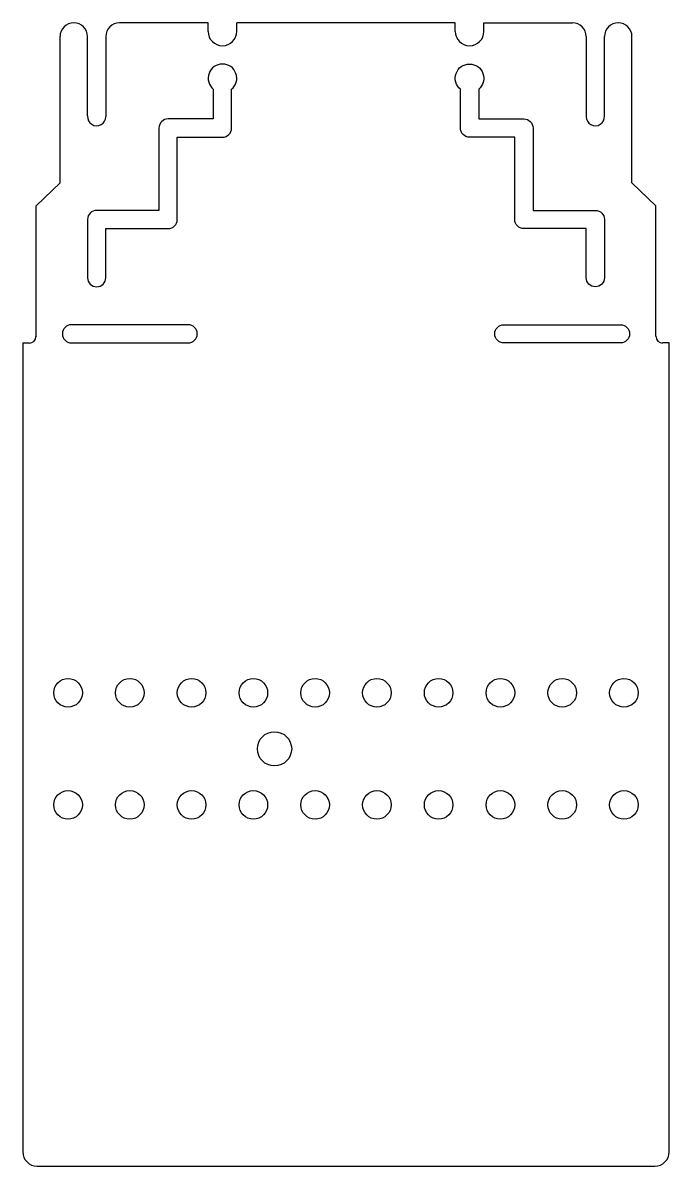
# Model space of a CAD drawing. Header units: millimetres. Extents: x 0 to 56, y 0 to 100.
import ezdxf

# ---------------------------------------------------------------- set-up
doc = ezdxf.new("R2010")
doc.units = ezdxf.units.MM
doc.layers.get('0').update_dxf_attribs({"linetype": 'CONTINUOUS'})

msp = doc.modelspace()

# ---------------------------------------------------------------- linework, layer by layer
for p, q in [((16.2, 100), (8.45, 100)), ((16.2, 99.25), (16.2, 100)), ((18.7, 99.25), (18.7, 100)), ((37.8, 100), (18.7, 100)), ((37.8, 99.25), (37.8, 100)), ((40.3, 99.25), (40.3, 100)), ((40.3, 100), (48.05, 100)), ((3.25, 86), (3.25, 98.8)), ((5.65, 91.86), (5.65, 98.8)), ((7.25, 98.8), (7.25, 91.8)), ((49.25, 98.8), (49.25, 91.8)), ((50.85, 91.86), (50.85, 98.8)), ((53.25, 86), (53.25, 98.8)), ((1.15, 84), (3.25, 86)), ((53.25, 86), (55.35, 84)), ((1.15, 72.61), (1.15, 84)), ((55.35, 72.61), (55.35, 84)), ((1.15, 72.61), (1.15, 72.57)), ((55.35, 72.57), (55.35, 72.61)), ((0, 72), (0, 1.25)), ((0, 72), (0.57, 72)), ((56.5, 72), (55.93, 72)), ((56.5, 1.25), (56.5, 72)), ((1.25, 0), (55.25, 0))]:
    msp.add_line(p, q)
for points in [[(18.25, 90.8), (18.25, 91), (18.25, 94.19, 2.76309), (16.65, 94.19), (16.65, 91.6), (12.7, 91.6, 0.41421), (11.9, 90.8), (11.9, 83.6), (7.69, 83.6), (6.45, 83.6, 0.41421), (5.65, 82.8), (5.65, 77.71, 1), (7.25, 77.71), (7.25, 82), (12.7, 82, 0.41421), (13.5, 82.8), (13.5, 90), (17.45, 90, 0.41421)], [(38.25, 90.8), (38.25, 91), (38.25, 94.19, -2.76309), (39.85, 94.19), (39.85, 91.6), (43.8, 91.6, -0.41421), (44.6, 90.8), (44.6, 83.6), (48.81, 83.6), (50.05, 83.6, -0.41421), (50.85, 82.8), (50.85, 77.71, -1), (49.25, 77.71), (49.25, 82), (43.8, 82, -0.41421), (43, 82.8), (43, 90), (39.05, 90, -0.41421)], [(14.45, 73.6), (4.25, 73.6, 1), (4.25, 72), (14.45, 72, 1)], [(42.05, 72, -1), (42.05, 73.6), (52.25, 73.6, -1), (52.25, 72)]]:
    msp.add_lwpolyline(points, format="xyb", close=True)
for centre, radius in [((3.95, 41.4), 1.25), ((9.35, 41.4), 1.25), ((14.75, 41.4), 1.25), ((20.15, 41.4), 1.25), ((25.55, 41.4), 1.25), ((30.95, 41.4), 1.25), ((36.35, 41.4), 1.25), ((41.75, 41.4), 1.25), ((47.15, 41.4), 1.25), ((52.55, 41.4), 1.25), ((22, 36.5), 1.5), ((3.95, 31.6), 1.25), ((9.35, 31.6), 1.25), ((14.75, 31.6), 1.25), ((20.15, 31.6), 1.25), ((25.55, 31.6), 1.25), ((30.95, 31.6), 1.25), ((36.35, 31.6), 1.25), ((41.75, 31.6), 1.25), ((47.15, 31.6), 1.25), ((52.55, 31.6), 1.25)]:
    msp.add_circle(centre, radius)
for centre, radius, start, end in [((48.05, 98.8), 1.2, 0, 90), ((4.45, 98.8), 1.2, 0, 180), ((8.45, 98.8), 1.2, 90, 180), ((17.45, 99.25), 1.25, -180, 0), ((39.05, 99.25), 1.25, -180, 0), ((52.05, 98.8), 1.2, 0, 180), ((6.45, 91.8), 0.801, -184.1594, 0), ((50.05, 91.8), 0.801, -180, 4.1594), ((0.57, 72.57), 0.575, 270, 359.9816), ((55.93, 72.57), 0.575, 180.0184, 270), ((1.25, 1.25), 1.25, 180, 270), ((55.25, 1.25), 1.25, -90, 0)]:
    msp.add_arc(centre, radius, start, end)

doc.saveas('drawing.dxf')
